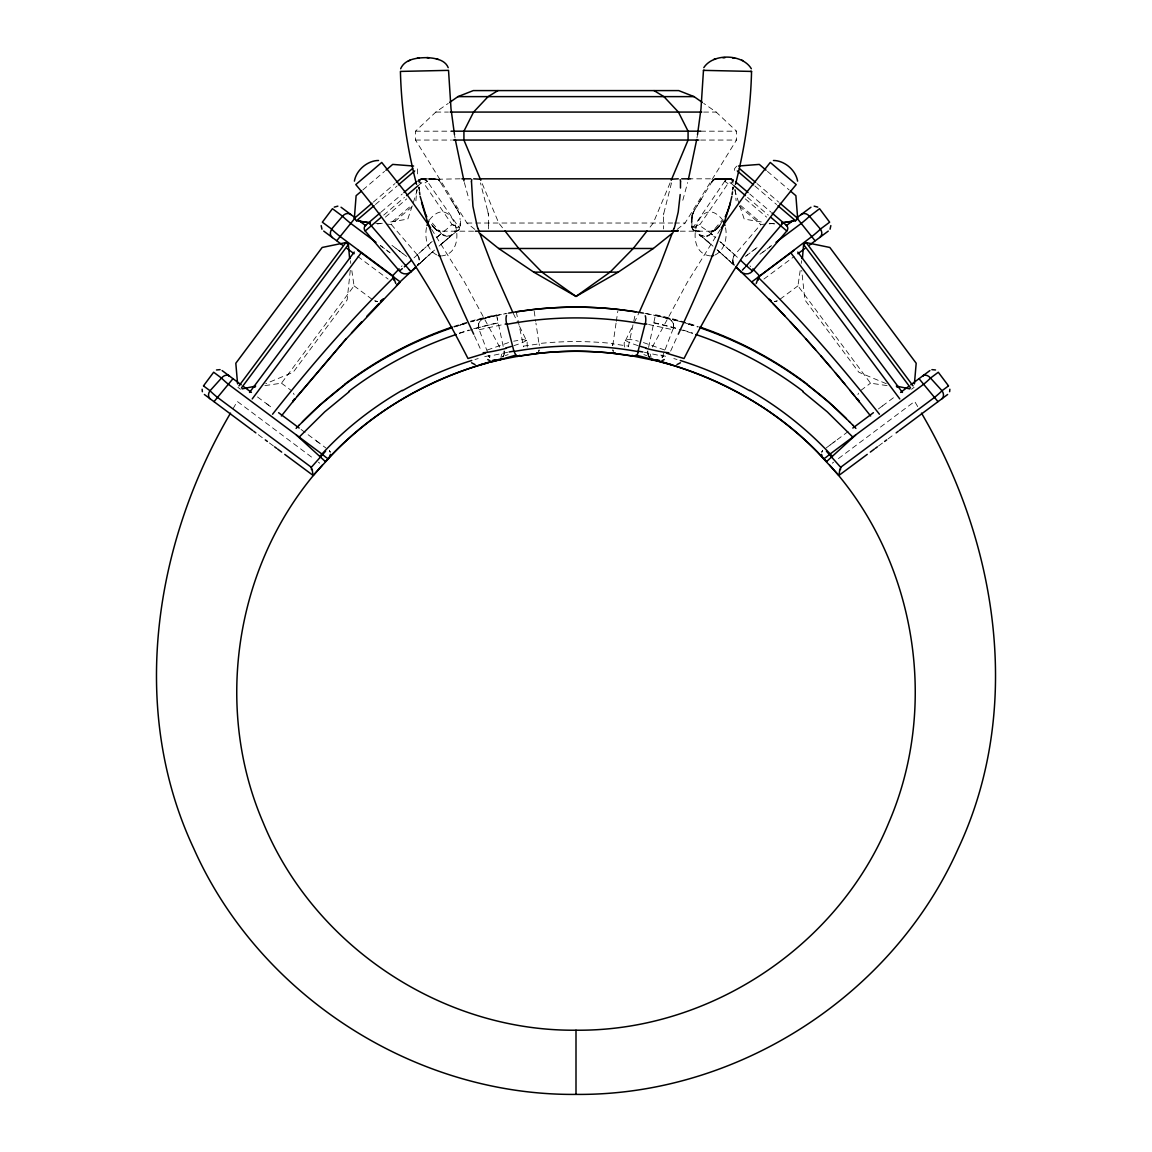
<?xml version="1.0" encoding="UTF-8"?>
<svg xmlns="http://www.w3.org/2000/svg" width="1152" height="1152" viewBox="0 0 1152 1152"><rect width="100%" height="100%" fill="white"/><g stroke="black" fill="none" stroke-linecap="round" stroke-linejoin="round"><path stroke-width="0.75" stroke-dasharray="5 3.75" d="M691.949 217.411C690.566 222.955 690.437 232.862 698.544 231.163M691.906 223.43C691.69 227.606 693.59 233.813 691.891 226.152M417.398 173.894L417.413 168.61L415.325 166.162M504.317 352.67L504.202 353.88L504.144 350.842M691.906 223.056L691.906 220.838M691.906 221.89L692.122 214.877A5.558 5.126 90 0 1 692.611 213.379L693.979 210.931M691.906 220.133L692.093 215.05L691.963 216.821M671.515 182.894L663.797 213.379A5.558 2.131 90 0 0 663.595 214.877L663.624 228.931M732.96 187.358L732.874 188.41M415.901 200.794L416.794 189.475M649.31 357.35L648.475 355.982A7.056 5.213 -77.6 0 1 647.726 351.389L649.109 357.077M732.73 190.008L732.974 187.099L732.154 194.069M732.802 189.144L732.974 187.099A88.675 88.675 0 0 1 732.701 190.282L732.758 189.605M350.28 270.317L347.141 299.88L293.17 372.24L265.738 383.688M647.755 351.446L647.698 352.282L647.856 350.842M526.421 340.402L523.152 339.566L513.662 341.194M488.39 228.888L488.491 225.533M887.098 385.603L870.523 383.184L797.947 285.869L800.165 270.662M801.216 263.448L801.619 260.712M501.768 354.096L500.875 357.408M616.061 323.093L613.037 343.555A339.811 332.453 0 0 0 538.963 343.555L535.939 323.093M616.306 321.379L617.818 311.155M419.04 182.002L419.99 179.755L421.978 178.963M696.96 137.966L697.522 134.554M426.514 227.534C424.454 237.427 427.118 250.142 436.896 254.981M527.256 347.083L527.126 341.986L519.365 325.973M628.33 346.838L635.746 311.818M648.576 347.486L655.272 315.821M418.925 183.11L420.725 179.28M624.744 347.083C621.374 336.413 632.88 339.725 638.338 341.194M682.805 200.275L687.643 182.563M857.923 394.574L858.514 393.149M503.784 355.349C505.138 351.662 501.883 359.942 503.453 356.112A7.056 5.213 77.6 0 0 504.274 351.389L504.302 352.224L504.245 351.446M413.309 202.622L417.355 189.778M412.243 205.877L407.794 219.082L389.016 222.235M821.808 452.102L822.643 450.691L821.765 452.246M670.118 182.837L653.256 223.027L649.498 227.808M670.622 351.101L677.549 335.794M634.162 322.805L638.741 313.301M625.579 340.402L632.635 325.973M652.306 347.126L687.398 282.168L720.389 229.291M503.525 355.982L501.682 357.163M821.981 451.699L822.571 450.792M233.05 408.73L237.269 401.414L313.56 458.582M661.997 357.725L673.128 328.752C676.138 319.594 665.251 316.958 658.526 316.109M662.414 357.192L663.408 355.306L663.005 356.242L644.4 352.267M701.251 199.181L697.234 205.704M700.718 200.059L712.296 181.21M699.667 201.773L700.445 200.491M677.146 229.392L685.08 223.027L736.488 140.054L736.488 131.184L716.184 112.075L703.728 103.392M697.018 206.05L697.694 204.97M698.155 204.206L698.645 203.414M697.234 205.704L694.843 209.534M429.379 219.96C452.981 190.008 471.125 253.138 441.418 255.931M419.962 263.304L417.845 265.277L419.342 261.403L418.882 257.443L419.342 261.331L417.96 265.162M712.325 181.166L712.771 180.533A4.19 3.874 90 0 1 714.874 179.208L715.061 179.208A12.269 11.333 90 0 1 715.738 179.107L717.523 178.949M723.413 220.003L717.336 228.514L712.454 231.134L715.147 230.285M692.41 228.514L724.666 181.31L728.856 178.862M733.435 180.274L730.944 183.182A1.987 1.987 0 0 0 727.992 183.586L699.941 224.597C694.426 223.315 712.973 233.352 714.816 237.096M417.73 265.234L418.32 264.355L416.621 266.314M720.446 224.496L717.48 228.355M719.971 225.158L719.194 226.253A23.746 21.946 90 0 1 717.869 227.938L716.198 229.565M727.027 178.819L714.398 179.366L711.562 182.39L714.398 179.366L722.635 178.819M719.597 225.202L714.182 230.76M264.902 385.603L281.477 383.184L354.053 285.869L351.835 270.662M734.242 255.442L733.68 256.262L734.515 255.096M713.362 179.928L711.562 182.39L714.398 179.366L712.944 180.346L713.592 179.755M736.675 166.162L734.587 168.61L734.602 173.894M712.224 234.878L710.582 233.698L721.901 220.464M764.942 224.15L760.709 224.482L734.717 254.851L731.765 252.144M710.582 233.698C708.48 239.875 693.158 231.826 702.835 237.442M401.357 266.602L402.077 265.853M717.336 228.514L714.024 230.818M474.854 229.392L466.92 223.027L415.512 140.054L415.512 131.184L435.816 112.075L448.272 103.392M418.694 264.485L421.243 262.109M414.043 257.846L431.323 242.208M421.978 261.432L430.07 254.074M419.789 263.462L422.942 260.554M422.712 260.755L425.938 257.803M418.752 253.498L420.235 252.144M425.65 258.077L428.947 255.082M421.718 250.79L423.202 249.451M424.699 248.112L426.197 246.773M428.587 255.398L431.971 252.374M427.694 245.434L429.192 244.094M434.506 250.099L431.539 252.749L434.995 249.667M430.69 242.77L432.202 241.445M439.056 246.11L448.027 238.392M436.738 237.485L441.302 233.568L446.76 236.39L452.578 234.562L447.451 236.419M437.184 237.096L452.059 224.597L457.142 226.483M445.003 240.97L440.482 244.858L450.677 236.16M362.894 189.907L384.566 171.36M373.32 202.104L395.006 183.557M375.408 204.538L397.094 185.99M381.11 212.069L402.278 193.982M415.339 182.794L420.048 179.15L424.829 178.819M383.717 215.122L404.467 197.381M417.946 185.846L421.056 183.182A1.987 1.987 0 0 1 424.008 183.586L427.176 181.411M385.373 217.138L406.699 198.893M392.342 221.731L411.437 205.402M387.058 224.15L391.291 224.482L412.632 206.222M446.501 239.674L459.72 228.701M449.539 237.11L452.578 234.562M745.387 256.435L747.562 254.794M746.078 255.917L760.032 245.376M751.81 251.568L755.971 248.443M759.946 254.261L771.566 245.65M762.394 252.533L765.878 249.912M769.234 247.277L771.48 245.578M832.277 463.205L833.602 462.197M838.44 458.582L914.674 401.443L918.95 408.73M830.16 444.96L850.91 429.48M826.07 448.027L835.718 440.813M763.906 279.072L794.218 256.478M780.091 299.189L797.947 285.869M860.832 390.427L870.523 383.184M882.389 405.979L894.499 396.95M878.4 408.96L885.413 403.733M911.534 389.232L914.112 387.317M878.458 446.04L882.576 442.973M888.106 438.854L893.707 434.678M420.206 179.568L460.138 178.819M715.104 254.981C724.882 250.142 727.546 237.427 725.486 227.534M694.858 226.483L698.342 225.144M777.514 300.816L777.082 300.989M505.325 355.651L508.133 354.557M487.296 350.021L508.579 342.562M711.792 231.163L716.731 229.09L719.194 226.253A23.746 21.946 -90 0 1 717.869 227.938M490.478 316.786L493.474 316.109C487.253 317.29 477.259 318.614 478.483 327.254L478.67 323.885L478.872 328.752L488.952 356.126A8.496 7.934 76.5 0 0 489.442 357.134A8.496 7.934 76.5 0 1 488.909 356.299L489.586 357.192M453.974 327.082L471.859 321.538M459.274 333.115L468.878 330.091M473.717 328.709L498.168 322.589M481.723 318.888L471.557 321.653L476.784 320.184M774.432 301.464L776.707 301.118L774.749 301.45M713.664 179.712L730.397 179.021M476.525 320.242L496.642 315.418L481.536 318.931M479.232 329.717L503.395 324.49M484.502 318.211L487.483 317.491M776.707 301.118L775.253 301.406M491.659 316.512L496.642 315.418M715.104 179.194L713.866 179.482L718.315 178.848M494.971 315.792L507.11 313.373M421.344 179.078L429.264 178.819M496.483 315.461L505.584 313.646M507.6 352.267L488.995 356.242L488.592 355.306L490.003 357.725M728.251 178.834L731.952 179.15L736.661 182.794M711.187 231.178L714.643 230.558M523.526 346.133L539.021 343.872A8.309 3.341 83.4 0 1 539.352 345.557A8.309 3.326 83.3 0 0 539.136 343.829M377.381 223.978L382.378 223.229M711.994 231.163L712.829 231.091M769.19 223.819L776.261 223.272M717.595 178.949L719.712 178.862M454.838 231.134C461.995 232.33 460.627 221.731 460.066 217.498M721.829 178.819L715.176 179.078L722.606 178.819L690.581 178.819M454.579 231.149C456.48 232.013 460.858 228.571 459.806 228.989L460.094 223.43M421.862 178.718L426.946 180.806L459.59 228.514M720.504 178.848L725.184 178.819C717.062 179.784 733.378 176.054 732.96 181.958M720.677 178.834L722.376 178.819M720.936 178.834L722.606 178.819M711.49 231.178L680.126 231.178M424.973 178.819L436.262 179.093A12.269 11.333 90 0 1 436.939 179.208L437.126 179.237A4.19 3.874 -90 0 1 439.272 180.49L451.282 200.059M435.816 112.075L448.416 112.075M703.584 112.075L716.184 112.075M415.512 131.184L451.368 131.184M700.632 131.184L736.488 131.184M415.512 140.054L451.368 140.054M700.632 140.054L736.488 140.054M466.92 223.027L672.696 223.027M674.467 223.027L685.08 223.027M473.602 231.178L440.51 231.178M699.264 231.178L698.357 231.163L699.898 231.178M428.904 178.819L438.134 179.482L429.538 178.819M727.171 178.819L728.136 178.834M429.898 178.819C433.267 178.157 443.794 181.066 434.995 178.978M698.27 231.163L693 230.184L691.92 227.232M440.208 231.163L436.334 229.968L432.029 225.158M727.618 178.819L730.656 179.078M697.378 231.149L693 230.184M377.251 301.45L375.307 301.118L377.568 301.464M728.914 178.862L731.794 179.568M710.582 255.931C680.875 253.138 699.019 190.008 722.621 219.96M375.739 223.272L382.81 223.819M704.549 236.419L699.48 234.619M439.171 231.091L439.906 231.163L436.853 230.285M612.864 343.829A8.309 3.326 -83.3 0 0 612.662 345.557A8.309 3.341 -83.4 0 1 612.85 343.829L628.474 346.133M739.757 205.877L744.206 219.082L762.984 222.235M769.622 223.229L774.619 223.978M644.89 313.373L657.029 315.792M648.605 324.49L672.768 329.717M646.416 313.646L655.517 315.461M374.486 300.816L376.747 301.406M675.216 320.184L680.458 321.624L655.358 315.418L670.464 318.931M655.358 315.418L675.475 320.242M653.832 322.589L678.283 328.709M664.517 317.491L667.498 318.211M680.141 321.538L698.026 327.082M643.421 342.562L664.704 350.021M683.122 330.091L692.726 333.115M732.01 179.755L730.31 179.006L732.384 180.216L733.003 182.246M453.514 225.101L452.059 224.597L424.022 183.571M453.773 225.187L454.853 225.562M643.867 354.557L646.675 355.651M434.664 228.514L438.163 230.875M648.043 356.213L650.318 357.163M886.262 383.688L858.83 372.24L804.859 299.88L801.72 270.317M724.824 181.411L727.978 183.571M357.782 256.478L388.094 279.072M258.293 434.678L263.894 438.854M269.424 442.973L273.571 446.054M354.053 285.869L371.909 299.189M281.477 383.184L291.168 390.427M257.501 396.95L269.611 405.979M266.587 403.733L273.6 408.96M301.09 429.48L321.84 444.96M316.282 440.813L325.93 448.027M237.888 387.317L240.466 389.232M318.398 462.197L319.723 463.205M380.52 245.578L382.766 247.277M380.434 245.65L389.693 252.475M386.122 249.912L392.054 254.261M391.968 245.376L404.438 254.794M396.029 248.443L406.613 256.435M692.28 228.701L711.518 244.858L706.997 240.97M700.949 235.843L705.499 239.674M704.75 239.054L713.016 246.168M767.434 171.36L789.106 189.907M756.994 183.557L778.68 202.104M754.906 185.99L776.592 204.538M749.722 193.982L770.89 212.069M730.944 183.182L734.054 185.846M747.533 197.381L768.283 215.122M745.301 198.893L766.627 217.138M740.563 205.402L759.658 221.731M739.368 206.222L760.709 224.482M713.736 236.174L715.262 237.485M435.802 229.565L431.554 224.496M719.798 241.445L721.31 242.77M720.677 242.208L737.957 257.846M722.808 244.094L724.306 245.434M717.005 249.667L730.757 262.109M720.461 252.749L717.494 250.099L723.413 255.398L721.93 254.074M725.803 246.773L727.301 248.112M728.798 249.451L730.282 250.79M724.882 256.738L726.35 258.077M726.062 257.803L729.288 260.755M729.058 260.554L732.211 263.462M731.851 263.131L733.306 264.485M732.038 263.304L734.04 265.162M731.549 179.424L733.075 183.11M734.27 265.234L732.917 262.584L735.379 266.314M749.923 265.853L750.643 266.602M434.52 228.355L434.146 227.938A23.746 21.946 -90 0 1 432.806 226.253L428.587 220.003M441.346 233.611L430.099 220.464M330.235 452.246L329.443 450.792L330.192 452.102M418.565 180.274L421.056 183.182M391.291 224.482L417.283 254.851M417.485 255.096L418.838 257.342L417.888 255.614M439.229 180.533L439.272 180.605A4.19 3.874 90 0 0 437.126 179.208M502.502 227.808L498.744 223.027L481.882 182.837M438.638 179.928L440.438 182.39M329.443 450.792L330.019 451.699M648.605 356.227L649.541 357.638M431.611 229.291L464.602 282.168L499.694 347.126M456.84 209.03L456.091 207.821M456.365 208.282L453.355 203.414M455.904 207.518L455.299 206.554M457.344 209.837L459.389 213.379A5.558 5.126 -90 0 1 459.893 214.877L460.051 217.325M457.603 210.24L459.778 214.416L460.094 219.456M453.47 203.616L452.146 201.456M451.152 199.843L452.333 201.773M647.683 352.584L648.706 356.4M648.936 356.803L648.216 355.349M293.486 393.149L294.077 394.574M513.259 313.301L517.838 322.805M474.451 335.794L481.378 351.101M651.125 357.408L650.232 354.096M734.645 189.778L738.691 202.622M464.357 182.563L469.195 200.275M487.526 210.514L480.485 182.894M487.714 211.277L488.203 213.379A5.558 2.131 -90 0 1 488.405 214.877L488.477 217.325M497.174 317.88L497.534 319.637M516.254 311.818L523.67 346.838M496.714 315.749L503.424 347.486M454.478 134.554L455.04 137.966M534.182 311.155L535.694 321.379M350.381 260.712L350.784 263.448M419.126 188.41L419.026 187.099L419.443 190.584M419.299 190.282L419.141 188.539M419.27 190.008L419.04 187.358M419.141 188.611L419.026 187.099M735.206 189.475L736.099 200.794M488.405 214.877L488.405 215.006A5.558 2.131 90 0 0 488.203 213.379M488.491 225.216L488.491 219.341M478.656 328.824A8.294 7.747 76.1 0 1 484.56 318.413M667.454 318.427A8.294 7.747 -76 0 1 673.33 328.838M660.773 355.046A350.237 345.989 -25.2 0 1 667.31 356.731M673.805 358.56A350.237 345.989 -25.2 0 1 677.03 359.51M653.76 322.978A379.973 376.387 -34.5 0 1 692.669 333.432M655.502 314.741A387.994 384.25 -32.6 0 1 698.227 326.477M474.97 359.51A350.237 345.989 25.2 0 1 478.195 358.56M484.69 356.731A350.237 345.989 25.2 0 1 491.227 355.046M459.331 333.432A379.973 376.387 34.5 0 1 498.24 322.978M453.773 326.477A387.994 384.25 32.6 0 1 496.498 314.741M638.093 345.643A24.106 2.592 14.8 0 1 625.709 340.43M692.352 227.765A8.179 3.485 2.5 0 1 693.893 226.152M694.037 227.909A8.41 2.477 -9.5 0 1 696.47 226.886M663.595 214.877A5.558 2.131 -90 0 1 663.797 213.379M434.131 227.938A23.746 21.946 90 0 1 432.806 226.253M439.243 231.264A8.813 8.136 90 0 1 434.794 228.528M692.107 214.877A5.558 5.126 -90 0 1 692.611 213.379M526.291 340.43A24.106 2.592 -14.8 0 1 513.907 345.643M458.107 226.152A8.179 3.485 -2.5 0 1 459.648 227.765M455.53 226.886A8.41 2.477 9.5 0 1 457.963 227.909M732.586 260.266L732.917 262.584L733.622 256.363L732.586 260.237M692.05 215.424L691.978 216.389L694.958 209.347L692.05 215.424M673.618 325.973L673.517 327.254L673.33 323.885L673.618 325.973M709.603 234.634L706.838 236.088L709.603 234.634M461.635 324.576L456.71 326.146L466.574 323.064L461.635 324.576M690.365 324.576L685.426 323.064L695.29 326.146L690.365 324.576M445.162 236.088L442.397 234.634L445.162 236.088M733.003 262.858L732.658 261.432L732.989 262.843M662.558 357.134A8.496 7.934 -76.5 0 0 663.091 356.299A8.496 7.934 -76.5 0 1 662.558 357.134M612.878 349.934A8.309 3.326 -83.3 0 0 613.296 351.403A8.309 3.341 -83.4 0 1 612.878 349.934M538.704 351.389A8.309 3.341 83.4 0 0 539.122 349.934A8.309 3.326 83.3 0 1 538.704 351.403M733.536 180.158A5.976 5.976 -9.8 0 0 724.694 181.325A5.976 5.976 0 0 1 733.536 180.158M733.118 181.44A4.003 3.701 90 0 0 730.469 178.718A4.003 3.701 -90 0 1 733.118 181.44M712.757 231.264A8.813 8.136 90 0 0 717.206 228.528A8.813 8.136 -90 0 1 712.757 231.264M421.531 178.718A4.003 3.701 90 0 0 418.882 181.44A4.003 3.701 -90 0 1 421.531 178.718M427.306 181.325A5.976 5.976 9.8 0 0 418.464 180.158A5.976 5.976 0 0 1 427.32 181.325"/><path stroke-width="1.5" d="M354.413 181.123C356.141 170.237 367.517 160.474 378.547 160.488M202.147 389.232L202.363 391.709M830.837 225.619L830.045 229.219M680.486 188.021L680.501 181.858M704.376 70.373L703.469 70.358L700.992 108.792L697.522 134.554M750.485 71.41L751.55 71.424C750.658 109.555 744.955 147.485 735.451 184.392M680.184 194.544L678.211 212.04L674.813 226.253A23.746 9.086 90 0 1 674.266 227.938L674.107 228.355M471.499 181.757L472.925 206.251L477.187 226.253A23.746 9.086 90 0 0 477.734 227.938L477.893 228.355M370.397 222.898L356.443 220.766L354.355 218.333L356.112 195.696L361.541 191.059M802.426 258.264L803.606 244.512L806.17 242.582L829.829 247.464L916.186 363.254L914.414 383.875M330.48 454.378L328.867 458.222L313.186 475.488M840.442 469.67L840.456 469.598A10.973 0.979 -84.6 0 0 840.744 467.438M732.514 191.837L732.125 194.688M801.922 258.581L802.037 257.789M696.686 139.666L688.406 179.338M731.837 196.402L729.475 206.251M949.637 391.709L949.853 389.232M759.154 276.466L812.002 236.419A12.139 0.864 -38.5 0 0 820.44 229.061L829.627 222.192L819.562 208.685L808.517 217.181A12.226 0.864 -38.6 0 1 801.058 223.56L776.002 242.309M759.11 276.638L758.059 280.253M294.034 399.24L292.723 401.774M400.651 68.774C404.899 58.594 418.262 57.571 427.882 57.658M730.454 202.478C717.192 247.896 698.342 291.413 678.283 334.195M729.389 206.554L726.365 214.459M214.07 401.587L232.92 378.734M427.032 225.49L428.472 221.688M703.8 67.666C713.232 52.978 742.522 53.842 751.349 68.774M671.875 234.202L659.621 266.371L639.504 311.717M671.213 180.245L688.075 140.054L688.075 131.184L678.413 112.075L663.912 96.624L654.034 90.59M726.221 214.747L725.184 216.85M230.515 413.122C154.44 542.707 128.29 708.984 193.709 848.39C259.114 995.674 414.864 1095.898 576 1094.4C737.136 1095.898 892.886 995.674 958.291 848.39C1023.71 708.984 997.56 542.707 921.485 413.122M721.325 227.894L746.842 192.01L770.27 162.446L796.205 184.594C751.68 237.571 715.392 296.971 684.029 358.531L666.504 353.203M238.954 385.877L345.83 242.582L348.394 244.512L349.589 258.264M241.531 387.806L348.394 244.512M249.538 392.443L354.226 252.072M252.23 398.909L361.195 252.806M203.486 385.877L213.653 372.226L221.501 378.072M336.816 240.667L355.19 217.901M646.992 230.99L633.24 248.486L610.07 272.146L576 296.424L533.765 272.146L498.643 248.486L478.814 232.574M272.549 414.245C310.363 366.322 350.395 320.054 393.941 277.229M281.376 415.987L295.214 398.693M325.613 451.21L311.342 467.294L216.979 397.022A10.656 0.821 39.6 0 1 209.966 390.701M292.651 401.861L344.678 340.502L400.046 282.312M297.245 396.202L346.406 338.573M322.315 465.149C236.39 560.088 212.386 704.722 263.074 822.341C313.646 946.022 442.382 1031.544 576 1030.205C709.618 1031.544 838.354 946.022 888.926 822.341C939.614 704.722 915.61 560.088 829.685 465.149M331.589 229.061L342.547 216.23L332.453 208.699L322.358 222.192L331.589 229.061A12.139 0.864 38.5 0 0 339.998 236.419L392.645 275.731L393.941 280.253M783.216 222.854L745.776 266.558M771.926 212.962L786.355 225.302A4.003 4.003 0 0 1 786.816 230.99L752.472 271.138A8.179 7.834 40.4 0 1 740.851 271.728M781.603 222.898L795.557 220.766L797.645 218.333L795.888 195.696L790.459 191.059M210.254 398.952A6.278 5.227 -53.3 0 1 210.038 390.758L221.486 378.058A10.714 0.821 39.9 0 0 228.298 384.221L322.819 454.709A7.56 0.821 42.4 0 0 328.248 458.496M351.475 332.942L361.714 321.797M325.483 461.635L326.707 460.31M326.059 461.002L327.931 458.986M298.915 437.357L324.734 411.84L349.258 391.651M327.83 459.101L329.17 457.661M328.406 458.467L330.422 456.35M744.984 267.408L744.091 268.33M366.869 316.267L378.806 303.725M296.107 428.414L299.347 425.002M329.602 457.214C375.25 407.851 436.723 375.437 501.206 358.848M392.645 275.731L399.182 268.891M742.378 270.115L743.486 268.963M330.782 455.962L333.792 452.866M380.318 302.155L383.357 299.045L380.736 300.83M299.16 425.189L319.608 405.374L345.01 384.437M334.195 452.448C376.33 409.651 430.027 378.331 488.074 362.851M302.357 421.906C343.944 379.483 395.597 347.011 451.814 327.83M415.296 267.595L396.432 285.278M411.077 271.642L416.002 267.005M411.192 260.496L404.323 266.89M826.79 461.39L855.576 435.082M385.934 170.208L392.702 164.405L413.582 166.032M354.355 218.333L371.966 203.256M396.36 182.39L412.618 168.48M356.443 220.766L374.054 205.704M398.448 184.838L414.706 170.928M380.074 212.962L365.645 225.302A4.003 4.003 0 0 0 365.184 230.99L399.528 271.138A8.179 7.834 -40.4 0 0 411.149 271.728M403.934 192.557L416.434 181.858M365.213 230.962L380.606 217.786M406.541 195.61L417.946 185.846M400.392 270.245L402.293 268.632M505.008 230.99L518.76 248.486L541.93 272.146L576 296.424L618.235 272.146L653.357 248.486L673.186 232.574M800.87 214.747L810.95 207.23M796.752 217.829L800.914 214.718M786.298 225.648L793.325 220.392M852.811 428.054L873.403 412.69M751.968 281.765L794.347 250.171M797.89 253.742L804.931 248.501M809.554 245.045L828.274 231.091M900.59 392.414L908.755 386.323M910.786 384.811L929.894 370.57M930.499 378.072L938.29 372.254L948.514 385.877M941.746 398.952A6.278 5.227 53.3 0 0 941.962 390.758L948.427 385.949M875.347 448.344L877.406 446.818M884.621 441.446L886.709 439.891M896.141 432.878L898.243 431.294M899.309 430.517L947.635 394.488M839.16 475.229L867.24 454.378M870.307 452.102L874.325 449.107M449.654 102.427L457.949 96.624L473.299 90.59L678.701 90.59L694.051 96.624L702.346 102.427M680.429 362.765L676.944 364.608M497.966 90.59L488.088 96.624L473.587 112.075L463.925 131.184L463.925 140.054L480.787 180.245M402.192 390.326C371.65 407.981 343.123 430.344 319.766 456.422M495.317 360.014L494.122 360.864L517.608 356.328M661.954 360.72L664.272 359.539M334.224 207.13L337.867 206.15M408.398 60.926L410.227 60.163M515.002 355.349L497.966 360.36M216.49 369.979L220.104 369.634M485.496 353.203L467.986 358.517C436.579 296.986 400.334 237.571 355.795 184.594L381.73 162.446L405.158 192.01L430.675 227.894M713.707 59.458L715.694 58.882M480.024 364.838L497.362 360.101M490.219 362.29L495.49 360.95M712.109 255.83L713.621 255.514M345.83 242.582L322.171 247.464L235.814 363.254L237.586 383.875M242.15 388.886L255.672 386.093M509.17 351.979L513.893 351.158L507.038 324.302A352.483 331.027 0 0 1 644.962 324.317L638.107 351.158L642.83 351.979M505.152 324.173L506.909 323.856M517.09 356.414L539.827 353.203A331.632 324.115 0 0 1 612.173 353.203L634.248 356.299M773.453 160.488C784.483 160.474 795.859 170.237 797.587 181.123M516.254 311.818L533.938 309.442A375.394 367.258 0 0 1 618.077 309.442L635.746 311.818M792.072 221.299L781.92 222.826M419.342 57.974L417.182 58.291M253.397 387.274L255.154 387.014M931.896 369.634L935.51 369.979M738.418 166.032L759.298 164.405L766.066 170.208M678.384 230.674L671.616 231.178L678.312 230.674M722.894 57.73L723.845 57.686M724.118 57.658L725.083 57.614M473.702 178.819L478.613 179.093A12.269 4.694 -90 0 1 478.886 179.194M457.949 96.624L694.051 96.624M450.216 112.075L701.784 112.075M451.368 131.184L700.632 131.184M453.168 140.054L698.832 140.054M461.909 178.819L470.808 178.819M479.635 178.819L672.365 178.819M681.682 178.819L690.581 178.819M475.33 231.178L676.67 231.178M498.643 248.486L653.357 248.486M533.765 272.146L618.235 272.146M678.298 178.819L673.474 179.078A12.269 4.694 -90 0 0 673.114 179.194M751.55 71.424L703.469 70.358M428.155 57.686C435.528 58.248 445.176 59.875 448.2 67.666M426.917 57.614L429.106 57.73M814.133 206.15L817.776 207.13M370.08 222.826L359.928 221.299M896.846 387.014L898.603 387.274M734.818 58.291L732.658 57.974M645.091 323.856L646.848 324.173M896.328 386.093L909.85 388.886M438.379 255.514L439.891 255.83M654.034 360.36L633.629 356.198A317.88 297.691 0 0 0 518.386 356.213M658.915 361.555C718.574 376.474 773.914 408.11 817.171 451.814M654.638 360.101L671.976 364.838M436.306 58.882L438.293 59.458M700.186 327.83C754.963 346.522 805.406 377.813 846.432 418.666M636.998 355.349L657.878 360.864L656.683 360.014M741.773 60.163L742.781 60.581M475.056 364.608L471.571 362.765M771.264 300.83L768.643 299.045L771.293 301.766M487.728 359.539L490.046 360.72M749.808 390.326C780.466 407.966 808.445 430.258 832.363 456.293M919.08 378.734L937.93 401.587M312.84 475.229L284.76 454.378M265.291 439.891L267.379 441.446M274.594 446.818L276.653 448.344M277.675 449.107L281.693 452.102M252.691 430.517L204.365 394.488M253.757 431.294L255.859 432.878M341.05 207.23L351.13 214.747M351.086 214.718L355.248 217.829M358.675 220.392L365.702 225.648M357.653 250.171L400.032 281.765M342.446 245.045L323.726 231.091M347.069 248.501L354.11 253.742M222.106 370.57L241.214 384.811M243.245 386.323L251.41 392.414M278.597 412.69L299.189 428.054M203.573 385.949L209.995 390.73M375.998 242.309L350.942 223.56A12.226 0.864 38.6 0 1 343.512 217.21L342.547 216.23M802.742 391.651L827.266 411.84L853.085 437.357M806.99 384.437L828.864 402.25L849.643 421.906M650.794 358.848C713.419 375.048 773.294 405.878 818.438 453.096M750.384 269.208L746.986 266.285M752.026 270.605L750.902 269.64M739.382 168.48L755.64 182.39M780.034 203.256L797.645 218.333M737.294 170.928L753.552 184.838M777.946 205.704L795.557 220.766M735.566 181.858L748.066 192.557M734.054 185.846L745.459 195.61M771.394 217.786L786.787 230.962M746.899 266.213L740.808 260.496M325.181 461.376L296.424 435.082M735.998 267.005L740.923 271.642M736.704 267.595L755.222 285.538M758.059 277.229C801.605 320.054 841.637 366.322 879.451 414.245M751.954 282.312C794.477 324.13 833.63 369.245 870.624 415.987M817.603 452.246L838.31 474.898M818.813 453.485L821.218 455.962M849.37 421.632L852.84 425.189M772.819 303.336L785.131 316.267M409.234 269.712L368.784 222.854M409.277 269.741L410.933 271.483M752.818 268.891L759.355 275.731M821.578 456.35L822.989 457.848M852.653 425.002L855.893 428.414M822.83 457.661L824.17 459.101M823.45 458.323L826.517 461.635M790.286 321.797L800.525 332.942M824.76 459.734L825.941 461.002M942.005 390.73L930.514 378.058A10.714 0.821 -39.9 0 1 923.702 384.221L829.181 454.709A7.56 0.821 -42.4 0 1 823.752 458.496M805.594 338.573L815.645 349.891M820.627 355.594L830.52 367.085M809.453 216.23L820.411 229.061M835.416 372.859L845.136 384.48M849.96 390.326L854.755 396.202M856.21 397.973L859.378 401.89L857.966 399.24M826.402 451.21L840.658 467.294L935.021 397.022A10.656 0.821 -39.6 0 0 942.034 390.701M796.81 217.901L815.054 240.768M806.17 242.582L913.046 385.877M803.606 244.512L910.469 387.806M797.774 252.072L902.462 392.443M790.805 252.806L899.77 398.909M822.427 457.186L821.52 454.378M426.816 216.85L425.779 214.747M512.496 311.717L492.379 266.371L480.125 234.202M473.717 334.195C453.658 291.413 434.808 247.896 421.546 202.478M425.635 214.459L420.163 196.402M321.955 229.219L321.163 225.619M723.528 221.688L724.968 225.49M416.549 184.392C407.03 147.485 401.371 109.555 400.421 71.424L448.531 70.358L451.008 108.792L454.478 134.554M463.982 180.95L455.314 139.666M419.875 194.688L419.486 191.909M349.963 257.789L350.078 258.581M311.544 469.598L311.558 469.67A10.973 0.979 84.6 0 1 311.256 467.438M576 1030.234L576 1094.371M820.354 229.118A6.192 5.659 52.9 0 1 819.821 237.499M801.158 214.43A6.192 5.63 53.7 0 1 809.338 216.302M757.642 279.331A10.21 2.03 -77.1 0 1 756.23 283.421M634.824 356.17A8.352 7.747 -80.1 0 1 632.102 355.32M519.883 355.32A8.352 7.762 80.2 0 1 517.176 356.17M635.702 355.234A8.582 3.701 -80.1 0 1 633.643 356.112M657.173 360.432A8.496 7.934 -76.5 0 1 654.062 360.23A8.496 7.934 -76.5 0 0 658.858 359.986M518.299 355.766A8.582 3.845 88.7 0 1 516.24 356.026M494.827 360.432A8.496 7.934 76.5 0 0 497.938 360.23A8.496 7.934 76.5 0 1 493.142 359.986M518.357 356.112A8.582 3.701 80.1 0 1 514.109 351.461A326.131 306.274 0 0 1 637.978 351.59M638.309 352.022A8.582 3.845 -88.7 0 1 633.701 355.766M506.736 324A8.251 3.571 79.8 0 1 506.52 315.432M645.293 315.778A8.251 3.485 -82.8 0 1 645.278 324M508.637 313.114A361.051 339.898 0 0 1 643.363 313.114M653.918 360.086A13.234 9.619 -67.4 0 1 650.635 359.237M699.84 327.024A387.994 384.25 -32.6 0 1 807.192 384.163M680.256 360.49A350.237 345.989 -25.2 0 1 749.592 390.701M695.851 334.498A379.973 376.387 -34.5 0 1 803.045 391.262M402.408 390.701A350.237 345.989 25.2 0 1 471.744 360.49M501.365 359.237A13.234 9.619 67.4 0 1 498.082 360.086M344.808 384.163A387.994 384.25 32.6 0 1 452.16 327.024M348.955 391.262A379.973 376.387 34.5 0 1 456.149 334.498M930.456 378.101A6.293 5.083 52.4 0 0 922.637 375.912A6.293 5.112 53.3 0 1 924.523 375.178M839.765 469.123A8.338 1.181 -87 0 1 839.174 473.861M668.851 352.714A21.902 1.757 13.6 0 1 645.826 348.336M646.142 348.019A24.106 2.592 14.8 0 1 640.699 346.45M680.155 179.669A4.003 1.541 -90 0 1 680.602 181.699M673.992 228.528A8.813 3.37 90 0 1 672.552 230.976M471.398 181.699A4.003 1.541 -90 0 1 471.845 179.669M479.448 230.976A8.813 3.37 90 0 1 478.008 228.528M506.174 348.336A21.902 1.757 -13.6 0 1 483.149 352.714M511.301 346.45A24.106 2.592 -14.8 0 1 505.858 348.019M221.544 378.101A6.293 5.083 -52.4 0 1 229.363 375.912A6.293 5.112 -53.3 0 0 227.477 375.178M312.826 473.861A8.338 1.181 87 0 1 312.235 469.123M332.323 237.614A6.192 5.645 -52.9 0 1 331.805 229.234M342.605 216.274A6.206 5.63 -53.7 0 1 350.784 214.402M395.77 283.421A10.21 2.03 77.1 0 1 394.358 279.331M614.376 352.987A8.309 3.326 -83.3 0 0 615.326 353.275A8.309 3.341 -83.4 0 1 614.376 352.973M536.674 353.29A8.309 3.341 83.4 0 0 537.624 352.973A8.309 3.326 83.3 0 1 536.674 353.275"/></g></svg>
